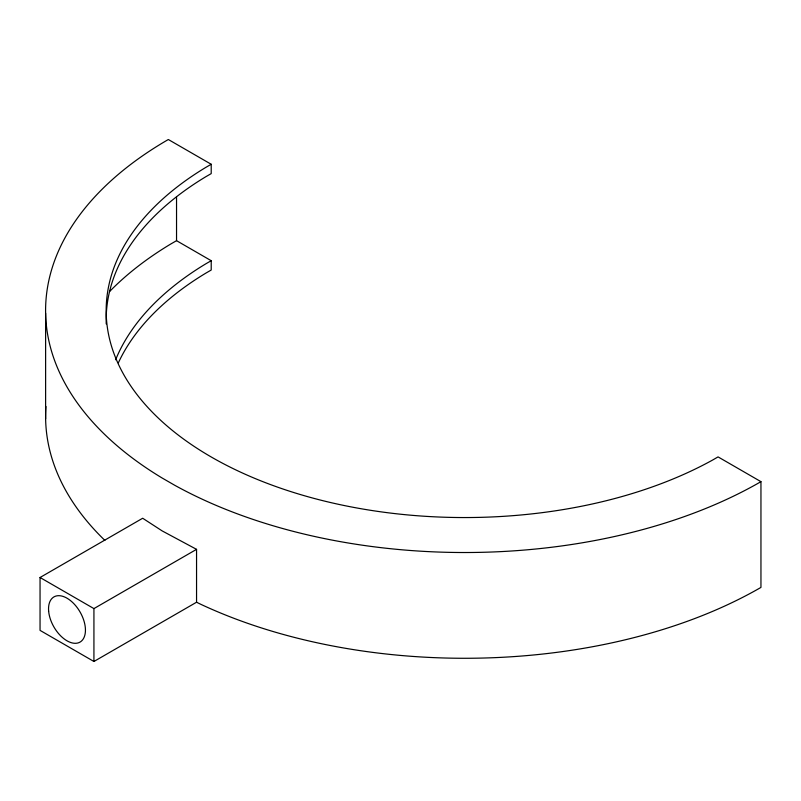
<?xml version="1.0" encoding="UTF-8"?>
<svg xmlns="http://www.w3.org/2000/svg" width="801" height="801" viewBox="0 0 801 801"><rect width="100%" height="100%" fill="white"/><g stroke="black" fill="none" stroke-linecap="round" stroke-linejoin="round"><path stroke-width="1.2" d="M106.233 323.944A358.478 206.968 0 0 1 205.907 176.671L211.214 173.607L211.214 164.275L205.907 167.339A358.478 206.968 0 0 0 211.164 456.94A358.478 206.968 0 0 0 712.76 459.964L718.066 456.9L760.95 481.661L760.95 587.413A419.043 241.932 0 0 1 200.931 604.365L196.555 602.232L93.927 661.486L40.05 630.377L40.05 577.501L142.678 518.247L162.192 530.923L196.555 549.346L196.555 602.232M118.378 362.783A358.478 206.968 0 0 1 205.907 273.101L211.214 270.027L211.214 260.705L176.54 240.68L170.503 244.165A407.519 235.284 0 0 0 109.607 291.514M211.214 260.705L205.907 263.769A358.478 206.968 0 0 0 115.634 359.759M40.05 577.501L93.927 608.6L196.555 549.346M211.214 164.275L168.33 139.514A419.043 241.932 0 0 0 162.192 478.047L174.608 485.206A419.043 241.932 0 0 0 760.95 481.661M176.54 197.136L176.54 240.68M93.927 608.6L93.927 661.486M45.617 313.121L45.617 418.883M104.851 540.375A419.043 241.932 0 0 1 45.947 406.497M48.641 611.123A26.093 15.069 60 0 0 77.837 642.993A26.093 15.069 60 0 0 74.493 604.355A26.093 15.069 60 0 0 48.641 611.123"/></g></svg>
